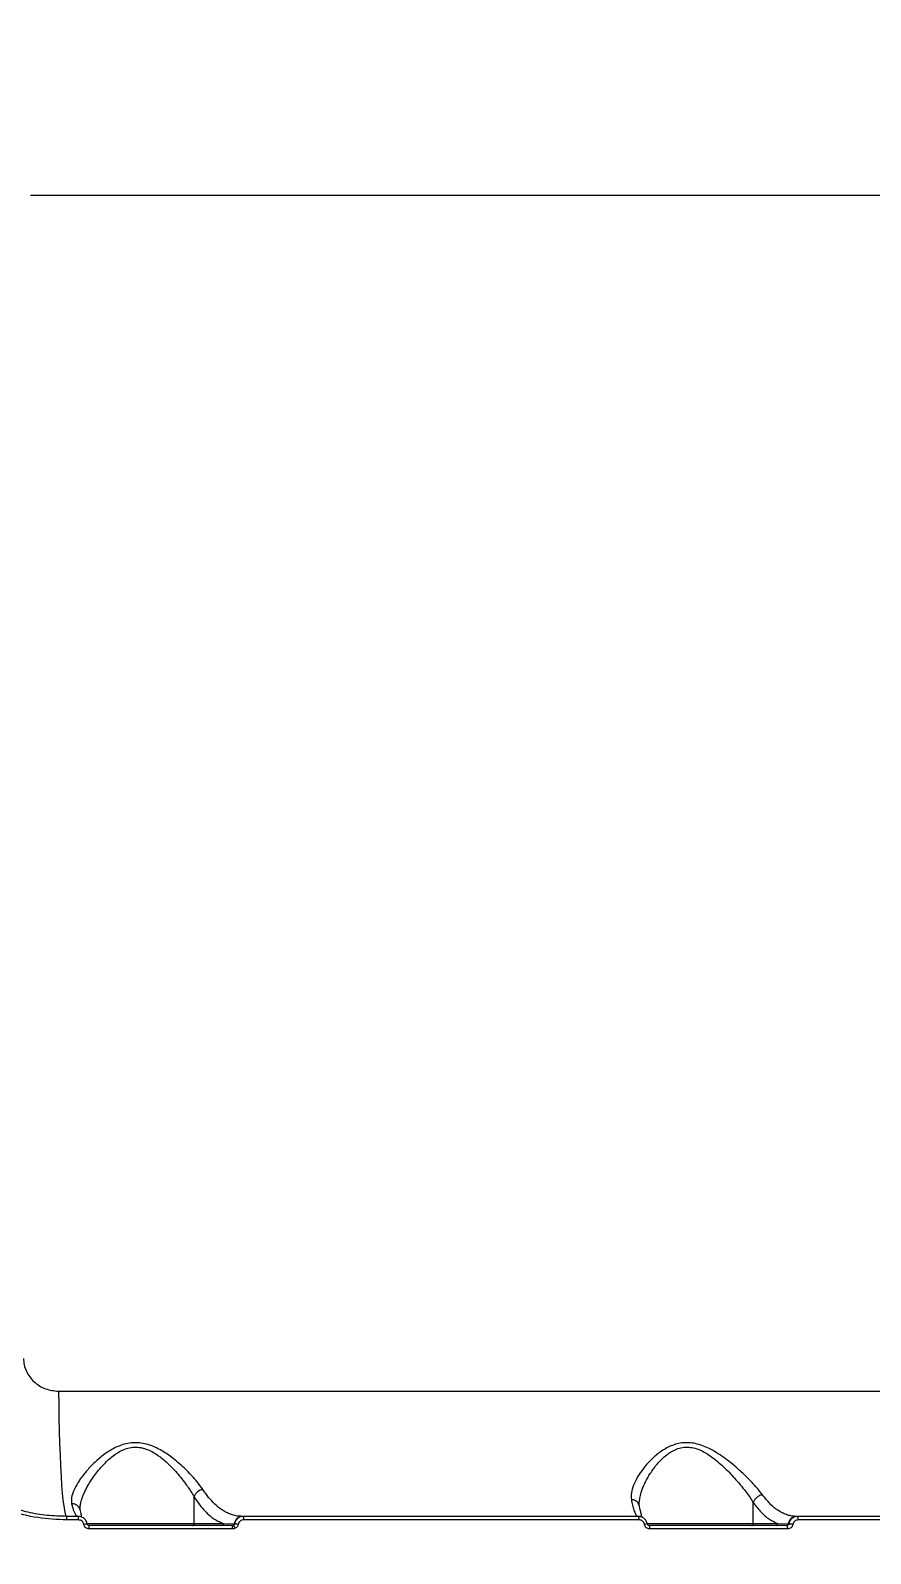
# Model space of a CAD drawing. Header units: millimetres. Extents: x -6234 to 7498, y -6127 to 5103.
# Drawn here: x 2935 to 3166.6, y -1451.7 to -1032 of the extents above; entities that cross this region are included whole.
import ezdxf

# ---------------------------------------------------------------- set-up
doc = ezdxf.new("R2010")
doc.units = ezdxf.units.MM
for name, color, linetype in [('DIKOM_ОБЪЕКТ', 7, 'Continuous'), ('DIKOM_РАЗМЕР_ЗОНА', 7, 'Continuous'), ('DIKOM_РАЗМЕР_ОБЪЕКТА', 7, 'Continuous')]:
    doc.layers.add(name, color=color, linetype=linetype)
doc.styles.add('style1', font='arial.ttf', dxfattribs={"width": 0.8})
doc.dimstyles.new('1-50', dxfattribs={"dimtxt": 300, "dimasz": 200, "dimexe": 100, "dimexo": 0, "dimgap": 100, "dimtad": 1, "dimtxsty": 'style1', "dimcen": 200, "dimclrd": 7, "dimclre": 7, "dimclrt": 7, "dimadec": 1, "dimazin": 2, "dimtfac": 1, "dimtmove": 0, "dimatfit": 2, "dimfxl": 0, "dimlwd": 25, "dimlwe": 18, "dimarcsym": 0})

# ---------------------------------------------------------------- blocks, each defined once
blk = doc.blocks.new('*D10')
at = {"layer": 'Defpoints', "color": 0, "transparency": 16777216}
for p in [(5627.97, 903.07), (-3229.39, -1461.51), (5627.97, -5097.58)]:
    blk.add_point(p, dxfattribs=at)
at = {"layer": 'DIKOM_РАЗМЕР_ОБЪЕКТА', "color": 7, "lineweight": 18, "transparency": 16777216}
for p, q in [((5627.97, 903.07), (5627.97, -5197.58)), ((-3229.39, -1461.51), (-3229.39, -5197.58))]:
    blk.add_line(p, q, dxfattribs=at)
at = {"layer": 'DIKOM_РАЗМЕР_ОБЪЕКТА', "color": 7, "lineweight": 25, "transparency": 16777216}
blk.add_line((-3029.39, -5097.58), (5427.97, -5097.58), dxfattribs=at)
at = {"layer": 'DIKOM_РАЗМЕР_ОБЪЕКТА', "color": 7, "transparency": 16777216}
for points in [[(-3029.39, -5064.25), (-3029.39, -5130.92), (-3229.39, -5097.58)], [(5427.97, -5064.25), (5427.97, -5130.92), (5627.97, -5097.58)]]:
    blk.add_solid(points, dxfattribs=at)
at = {"layer": 'DIKOM_РАЗМЕР_ОБЪЕКТА', "color": 7, "lineweight": 40, "transparency": 16777216, "insert": (1488.3, -4844.41), "char_height": 300, "attachment_point": 5, "style": 'style1'}
blk.add_mtext('8850', dxfattribs=at)
blk = doc.blocks.new('*D13')
at = {"layer": 'Defpoints', "color": 0, "transparency": 16777216}
for p in [(7498.07, 1778.2), (-5229.39, -1831.36), (7498.07, -6026.74)]:
    blk.add_point(p, dxfattribs=at)
at = {"layer": 'DIKOM_РАЗМЕР_ЗОНА', "color": 7, "lineweight": 18, "transparency": 16777216}
for p, q in [((7498.07, 1778.2), (7498.07, -6126.74)), ((-5229.39, -1831.36), (-5229.39, -6126.74))]:
    blk.add_line(p, q, dxfattribs=at)
at = {"layer": 'DIKOM_РАЗМЕР_ЗОНА', "color": 7, "lineweight": 25, "transparency": 16777216}
blk.add_line((-5029.39, -6026.74), (7298.07, -6026.74), dxfattribs=at)
at = {"layer": 'DIKOM_РАЗМЕР_ЗОНА', "color": 7, "transparency": 16777216}
for points in [[(-5029.39, -5993.4), (-5029.39, -6060.07), (-5229.39, -6026.74)], [(7298.07, -5993.4), (7298.07, -6060.07), (7498.07, -6026.74)]]:
    blk.add_solid(points, dxfattribs=at)
at = {"layer": 'DIKOM_РАЗМЕР_ЗОНА', "color": 7, "transparency": 16777216, "insert": (1560.69, -5773.56), "char_height": 300, "attachment_point": 5, "style": 'style1'}
blk.add_mtext('12750', dxfattribs=at)

msp = doc.modelspace()

# ---------------------------------------------------------------- linework, layer by layer
at = {"layer": 'DIKOM_ОБЪЕКТ', "color": 7, "linetype": 'Continuous', "lineweight": 15}
for p, q in [((3233.067, -1077.506), (2935.025, -1077.506)), ((2942.78, -1407.003), (3421.438, -1407.003)), ((2980.123, -1436.111), (2980.122, -1436.119)), ((2980.122, -1443.506), (2980.122, -1436.119)), ((3134.267, -1437.692), (3134.266, -1437.7)), ((3134.266, -1443.506), (3134.266, -1437.7)), ((2948.204, -1441.506), (2945.011, -1441.506)), ((2948.263, -1442.465), (2945.067, -1442.465)), ((2947.859, -1441.373), (2948.134, -1441.506)), ((2948.365, -1441.517), (2948.134, -1441.506)), ((2950.57, -1443.506), (2980.122, -1443.506)), ((2980.122, -1443.506), (2988.248, -1443.506)), ((2988.248, -1443.506), (2991.184, -1443.589)), ((2991.184, -1443.589), (2991.281, -1443.589)), ((2993.714, -1441.506), (2993.42, -1441.506)), ((3102.302, -1441.432), (3102.547, -1441.506)), ((3104.983, -1443.506), (3134.266, -1443.506)), ((3134.266, -1443.506), (3141.068, -1443.506)), ((3141.068, -1443.506), (3143.9, -1443.589)), ((3143.9, -1443.589), (3144.072, -1443.589)), ((3146.42, -1441.506), (3146.136, -1441.506)), ((2990.633, -1444.006), (2951.17, -1444.006)), ((2990.727, -1444.971), (2951.231, -1444.971)), ((2990.952, -1443.946), (2990.633, -1444.006)), ((3143.51, -1444.006), (3105.542, -1444.006)), ((3143.731, -1444.971), (3105.731, -1444.971))]:
    msp.add_line(p, q, dxfattribs=at)
at = {"layer": 'DIKOM_ОБЪЕКТ', "color": 7, "linetype": 'Continuous', "lineweight": 15, "flags": 128}
msp.add_lwpolyline([(2942.78, -1407.003), (2942.82, -1410.758), (2942.88, -1414.427), (2942.959, -1417.979), (2943.057, -1421.381), (2943.172, -1424.601), (2943.305, -1427.611), (2943.452, -1430.383), (2943.615, -1432.891), (2943.789, -1435.113), (2943.976, -1437.029), (2944.171, -1438.621), (2944.374, -1439.874), (2944.583, -1440.778), (2944.796, -1441.323), (2945.011, -1441.506)], dxfattribs=at)
at = {"layer": 'DIKOM_ОБЪЕКТ', "color": 7, "linetype": 'Continuous', "lineweight": 15}
for centre, radius, start, end in [((2940.826, -1442.233), 4.247, 356.85917, 9.85352), ((2944.201, -1442.233), 4.069, 356.72171, 10.2889), ((2951.625, -1453.307), 9.771, 95.64532, 101.08087), ((2987.77, -1443.528), 0.479, 272.93726, 2.65285), ((2990.688, -1443.52), 0.501, 301.83812, 352.11751), ((2993.515, -1443.849), 2.345, 92.33069, 173.63572), ((2990.395, -1454.239), 10.687, 79.89014, 85.24173), ((2991.286, -1442.234), 2.535, 354.7764, 16.70364), ((3101.395, -1442.241), 1.426, 350.96796, 31.03997), ((3110.85, -1481.284), 38.138, 98.73299, 99.93833), ((3140.59, -1443.528), 0.479, 272.93726, 2.65285), ((3143.434, -1443.537), 0.469, 272.3161, 353.64526), ((3146.231, -1443.849), 2.345, 92.33074, 173.63262), ((3143.662, -1452.02), 8.441, 79.58464, 87.21383), ((3145.412, -1442.246), 1.25, 349.87824, 36.26926), ((2947.306, -1444.736), 3.932, 356.57375, 10.70379), ((2988.117, -1444.738), 2.621, 354.89259, 16.22275), ((2987.959, -1446.391), 3.865, 24.46064, 39.24997), ((3104.327, -1444.745), 1.423, 350.85125, 31.29679), ((3142.482, -1444.748), 1.268, 349.87412, 35.83515)]:
    msp.add_arc(centre, radius, start, end, dxfattribs=at)
for points, knots in [([(2933.113, -1397.951), (2933.15, -1398.558), (2933.225, -1399.773), (2933.827, -1401.517), (2934.754, -1403.107), (2935.992, -1404.481), (2937.476, -1405.583), (2939.693, -1406.696), (2941.546, -1406.88), (2942.78, -1407.003)], [0, 0, 0, 0, 0.124871, 0.2501614, 0.3747203, 0.5000901, 0.6248904, 0.7500983, 1, 1, 1, 1]), ([(2945.067, -1442.465), (2942.379, -1442.342), (2937.001, -1442.096), (2929.147, -1440.123), (2921.688, -1437.03), (2914.827, -1432.788), (2908.702, -1427.523), (2903.513, -1421.369), (2899.268, -1414.506), (2897.408, -1409.504), (2896.478, -1407.002)], [0, 0, 0, 0, 0.1253282, 0.2508336, 0.3753368, 0.5006102, 0.6251934, 0.7503215, 0.8750615, 1, 1, 1, 1]), ([(2945.011, -1441.506), (2943.203, -1441.449), (2939.641, -1441.338), (2934.433, -1440.46), (2929.348, -1439.088), (2924.439, -1437.181), (2919.767, -1434.769), (2915.386, -1431.898), (2911.33, -1428.586), (2907.631, -1424.852), (2903.83, -1420.099), (2900.146, -1414.161), (2898.324, -1409.266), (2897.414, -1406.82)], [0, 0, 0, 0, 0.0861051, 0.1697265, 0.2508707, 0.3366075, 0.4198733, 0.5006847, 0.5854783, 0.6687209, 0.7504336, 0.8753137, 1, 1, 1, 1]), ([(2982.515, -1434.078), (2982, -1433.36), (2980.974, -1431.928), (2979.155, -1429.895), (2977.376, -1428.114), (2975.707, -1426.607), (2974.031, -1425.259), (2972.412, -1424.117), (2970.834, -1423.155), (2969.187, -1422.331), (2967.408, -1421.671), (2965.572, -1421.259), (2963.682, -1421.145), (2961.812, -1421.349), (2960.038, -1421.836), (2958.35, -1422.554), (2956.813, -1423.416), (2955.362, -1424.403), (2953.595, -1425.802), (2951.622, -1427.677), (2949.636, -1429.971), (2948.036, -1432.231), (2946.887, -1434.384), (2946.208, -1436.379), (2946.306, -1437.476), (2946.355, -1438.024)], [0, 0, 0, 0, 0.0627891, 0.1252341, 0.1667281, 0.208653, 0.2499476, 0.2820848, 0.3123879, 0.3448872, 0.3751482, 0.4070112, 0.4378211, 0.4685221, 0.5005861, 0.5307961, 0.5632507, 0.5935674, 0.6256044, 0.688062, 0.7502906, 0.8128144, 0.8748741, 0.9374746, 1, 1, 1, 1]), ([(2948.828, -1438.213), (2948.841, -1438.106), (2948.903, -1437.57), (2949.201, -1436.635), (2949.659, -1435.425), (2950.167, -1434.328), (2950.781, -1433.163), (2951.591, -1431.798), (2952.596, -1430.308), (2953.805, -1428.731), (2954.987, -1427.37), (2956.214, -1426.134), (2957.46, -1425.044), (2958.802, -1424.071), (2960.282, -1423.242), (2961.877, -1422.643), (2963.635, -1422.363), (2965.129, -1422.472), (2966.288, -1422.742), (2967.378, -1423.106), (2968.715, -1423.74), (2970.014, -1424.562), (2971.1, -1425.371), (2971.968, -1426.086), (2973.041, -1427.049), (2974.315, -1428.318), (2975.733, -1429.891), (2977.074, -1431.535), (2978.259, -1433.138), (2979.295, -1434.679), (2979.847, -1435.633), (2980.123, -1436.111)], [0, 0, 0, 0, 0.0112786, 0.0570066, 0.089286, 0.1239579, 0.1553887, 0.1913166, 0.2415627, 0.282107, 0.325674, 0.3593849, 0.3929074, 0.4287918, 0.460333, 0.4940267, 0.5280953, 0.5618779, 0.5784674, 0.5958022, 0.6274665, 0.6633675, 0.6853498, 0.7075331, 0.7306379, 0.7726071, 0.8183428, 0.8650226, 0.9123209, 0.9560899, 1, 1, 1, 1]), ([(3136.817, -1435.567), (3136.29, -1434.89), (3135.241, -1433.545), (3133.146, -1431.312), (3130.779, -1429.026), (3128.411, -1426.982), (3126.158, -1425.257), (3124.102, -1423.878), (3122.073, -1422.751), (3120.138, -1421.932), (3118.299, -1421.402), (3116.438, -1421.153), (3114.591, -1421.225), (3112.813, -1421.603), (3111.177, -1422.229), (3109.645, -1423.053), (3107.813, -1424.305), (3105.814, -1426.092), (3103.855, -1428.356), (3102.298, -1430.656), (3101.192, -1432.898), (3100.539, -1435.035), (3100.619, -1436.269), (3100.66, -1436.886)], [0, 0, 0, 0, 0.0628356, 0.1249526, 0.1874435, 0.2498359, 0.291963, 0.3340358, 0.3749138, 0.4073653, 0.4376905, 0.4692319, 0.5004061, 0.530884, 0.5632043, 0.5935061, 0.6259992, 0.6879093, 0.7501366, 0.8125814, 0.8749502, 0.9374298, 1, 1, 1, 1]), ([(3102.955, -1436.817), (3102.966, -1436.692), (3103.022, -1436.098), (3103.298, -1435.101), (3103.727, -1433.825), (3104.219, -1432.659), (3104.814, -1431.455), (3105.491, -1430.263), (3106.255, -1429.074), (3107.109, -1427.901), (3108.054, -1426.755), (3109.13, -1425.627), (3110.311, -1424.592), (3111.634, -1423.668), (3113.082, -1422.935), (3114.728, -1422.462), (3116.487, -1422.374), (3118.247, -1422.691), (3119.922, -1423.33), (3121.629, -1424.265), (3123.388, -1425.498), (3125.159, -1426.979), (3126.823, -1428.554), (3128.381, -1430.166), (3129.802, -1431.754), (3131.13, -1433.336), (3132.316, -1434.851), (3133.395, -1436.332), (3133.977, -1437.239), (3134.267, -1437.692)], [0, 0, 0, 0, 0.0121267, 0.057964, 0.0898013, 0.125228, 0.1587963, 0.1924899, 0.2261764, 0.2596638, 0.2930269, 0.3264287, 0.3624868, 0.3940306, 0.4278738, 0.4618836, 0.4956826, 0.5293107, 0.5630736, 0.5967441, 0.6396225, 0.6860249, 0.7311867, 0.7759112, 0.8228348, 0.8655435, 0.9114526, 0.9558252, 1, 1, 1, 1]), ([(2982.515, -1434.078), (2982.341, -1434.119), (2981.999, -1434.198), (2981.373, -1434.495), (2980.761, -1434.975), (2980.313, -1435.58), (2980.179, -1435.953), (2980.123, -1436.111)], [0, 0, 0, 0, 0.1624948, 0.3208318, 0.6058195, 0.8337053, 1, 1, 1, 1]), ([(2993.42, -1441.506), (2993.062, -1441.493), (2992.257, -1441.464), (2991.08, -1441.221), (2989.872, -1440.81), (2988.775, -1440.285), (2987.418, -1439.453), (2985.869, -1438.201), (2984.12, -1436.36), (2983.048, -1434.836), (2982.515, -1434.078)], [0, 0, 0, 0, 0.0930062, 0.2094308, 0.3069228, 0.4104595, 0.5005798, 0.6719878, 0.8369098, 1, 1, 1, 1]), ([(2946.355, -1438.024), (2946.44, -1438.355), (2946.619, -1439.053), (2946.91, -1439.929), (2947.265, -1440.775), (2947.527, -1441.099), (2947.678, -1441.286)], [0, 0, 0, 0, 0.2012617, 0.4238962, 0.667896, 1, 1, 1, 1]), ([(2948.68, -1439.62), (2948.594, -1439.392), (2948.45, -1439.007), (2948.022, -1438.571), (2947.552, -1438.263), (2946.98, -1438.055), (2946.564, -1438.034), (2946.355, -1438.024)], [0, 0, 0, 0, 0.2484355, 0.4202187, 0.6070534, 0.8028504, 1, 1, 1, 1]), ([(2948.716, -1439.625), (2948.688, -1439.441), (2948.626, -1439.039), (2948.748, -1438.485), (2948.814, -1438.184)], [0, 0, 0, 0, 0.4567965, 1, 1, 1, 1]), ([(2948.719, -1439.381), (2948.713, -1439.31), (2948.68, -1438.955), (2948.763, -1438.542), (2948.828, -1438.213)], [0, 0, 0, 0, 0.2022626, 1, 1, 1, 1]), ([(2980.122, -1436.119), (2980.744, -1437.04), (2981.988, -1438.881), (2984.006, -1440.974), (2986.093, -1442.597), (2987.532, -1443.204), (2988.248, -1443.506)], [0, 0, 0, 0, 0.2505976, 0.5007895, 0.7514463, 1, 1, 1, 1]), ([(3100.66, -1436.886), (3100.711, -1437.149), (3100.819, -1437.692), (3100.989, -1438.437), (3101.172, -1439.146), (3101.37, -1439.796), (3101.579, -1440.364), (3101.809, -1440.858), (3102.05, -1441.238), (3102.22, -1441.369), (3102.302, -1441.432)], [0, 0, 0, 0, 0.1019808, 0.210318, 0.3250095, 0.4460699, 0.5734959, 0.7024583, 0.8572863, 1, 1, 1, 1]), ([(3102.848, -1438.477), (3102.768, -1438.256), (3102.634, -1437.888), (3102.235, -1437.465), (3101.798, -1437.163), (3101.26, -1436.946), (3100.86, -1436.906), (3100.66, -1436.886)], [0, 0, 0, 0, 0.2551028, 0.4246785, 0.6093254, 0.8034725, 1, 1, 1, 1]), ([(3102.881, -1438.495), (3102.848, -1438.258), (3102.777, -1437.741), (3102.889, -1437.089), (3102.95, -1436.736)], [0, 0, 0, 0, 0.4583106, 1, 1, 1, 1]), ([(3102.86, -1438.027), (3102.855, -1437.959), (3102.825, -1437.583), (3102.896, -1437.162), (3102.955, -1436.817)], [0, 0, 0, 0, 0.1788202, 1, 1, 1, 1]), ([(3103.387, -1441.384), (3103.403, -1441.374), (3103.486, -1441.324), (3103.402, -1440.951), (3103.189, -1440.056), (3102.969, -1438.992), (3102.851, -1438.426)], [0, 0, 0, 0, 0.0659449, 0.3313838, 0.6439621, 1, 1, 1, 1]), ([(3134.266, -1437.7), (3134.976, -1438.625), (3136.396, -1440.474), (3138.689, -1442.427), (3140.276, -1443.147), (3141.068, -1443.506)], [0, 0, 0, 0, 0.3340173, 0.6676637, 1, 1, 1, 1]), ([(3136.817, -1435.567), (3136.635, -1435.597), (3136.274, -1435.657), (3135.753, -1435.882), (3135.297, -1436.176), (3134.837, -1436.596), (3134.459, -1437.112), (3134.324, -1437.521), (3134.267, -1437.692)], [0, 0, 0, 0, 0.16117078, 0.31934303, 0.46918754, 0.60660651, 0.83467963, 1, 1, 1, 1]), ([(3146.136, -1441.506), (3145.728, -1441.488), (3144.912, -1441.451), (3143.693, -1441.155), (3142.486, -1440.686), (3140.849, -1439.773), (3138.914, -1438.23), (3137.484, -1436.413), (3136.817, -1435.567)], [0, 0, 0, 0, 0.1251874, 0.2503703, 0.3755461, 0.5003187, 0.7671165, 1, 1, 1, 1]), ([(2950.668, -1443.589), (2950.605, -1443.347), (2950.503, -1442.951), (2950.183, -1442.456), (2949.824, -1442.077), (2949.387, -1441.786), (2948.845, -1441.559), (2948.445, -1441.526), (2948.204, -1441.506)], [0, 0, 0, 0, 0.2128304, 0.3471939, 0.4999533, 0.657782, 0.7938237, 1, 1, 1, 1]), ([(2949.747, -1443.718), (2949.7, -1443.548), (2949.605, -1443.207), (2949.251, -1442.8), (2948.791, -1442.52), (2948.439, -1442.483), (2948.263, -1442.465)], [0, 0, 0, 0, 0.2500123, 0.4999888, 0.7497378, 1, 1, 1, 1]), ([(2949.06, -1441.458), (2949.07, -1441.349), (2949.09, -1441.109), (2948.832, -1440.122), (2948.69, -1439.581)], [0, 0, 0, 0, 0.4525299, 1, 1, 1, 1]), ([(2951.231, -1444.971), (2951.055, -1444.953), (2950.704, -1444.917), (2950.243, -1444.637), (2949.89, -1444.23), (2949.795, -1443.889), (2949.747, -1443.718)], [0, 0, 0, 0, 0.2502432, 0.5000177, 0.7500114, 1, 1, 1, 1]), ([(2951.181, -1444.022), (2951.119, -1444.015), (2950.996, -1444.002), (2950.836, -1443.904), (2950.714, -1443.761), (2950.681, -1443.643), (2950.664, -1443.583)], [0, 0, 0, 0, 0.2506475, 0.5010797, 0.7510386, 1, 1, 1, 1]), ([(2979.668, -1444.006), (2979.728, -1443.998), (2979.846, -1443.983), (2979.996, -1443.868), (2980.101, -1443.702), (2980.115, -1443.571), (2980.122, -1443.506)], [0, 0, 0, 0, 0.2500051, 0.4999878, 0.750027, 1, 1, 1, 1]), ([(2991.281, -1443.589), (2991.27, -1443.629), (2991.246, -1443.713), (2991.166, -1443.812), (2991.067, -1443.893), (2990.992, -1443.927), (2990.952, -1443.946)], [0, 0, 0, 0, 0.2378908, 0.4998116, 0.7320632, 1, 1, 1, 1]), ([(2993.714, -1441.506), (2993.426, -1441.535), (2992.85, -1441.593), (2992.087, -1442.057), (2991.506, -1442.737), (2991.354, -1443.311), (2991.281, -1443.589)], [0, 0, 0, 0, 0.2500904, 0.499959, 0.7568864, 1, 1, 1, 1]), ([(2992.27, -1443.718), (2992.244, -1443.831), (2992.192, -1444.056), (2992.012, -1444.355), (2991.776, -1444.613), (2991.578, -1444.731), (2991.478, -1444.791)], [0, 0, 0, 0, 0.2488005, 0.4995677, 0.7480131, 1, 1, 1, 1]), ([(2993.811, -1442.465), (2993.631, -1442.482), (2993.271, -1442.516), (2992.792, -1442.786), (2992.417, -1443.193), (2992.319, -1443.543), (2992.27, -1443.718)], [0, 0, 0, 0, 0.2501653, 0.5001239, 0.7500471, 1, 1, 1, 1]), ([(3102.617, -1441.506), (3090.582, -1441.506), (3066.517, -1441.506), (3030.194, -1441.506), (3005.876, -1441.506), (2993.714, -1441.506)], [0, 0, 0, 0, 0.3333841, 0.6666155, 1, 1, 1, 1]), ([(3102.804, -1442.465), (3090.76, -1442.465), (3066.673, -1442.465), (3030.32, -1442.465), (3005.981, -1442.465), (2993.811, -1442.465)], [0, 0, 0, 0, 0.333333, 0.6666672, 1, 1, 1, 1]), ([(3105.06, -1443.589), (3104.983, -1443.306), (3104.827, -1442.739), (3104.255, -1442.074), (3103.502, -1441.602), (3102.923, -1441.539), (3102.617, -1441.506)], [0, 0, 0, 0, 0.2492501, 0.4999622, 0.7361258, 1, 1, 1, 1]), ([(3104.268, -1443.718), (3104.221, -1443.548), (3104.127, -1443.207), (3103.778, -1442.799), (3103.323, -1442.52), (3102.977, -1442.483), (3102.804, -1442.465)], [0, 0, 0, 0, 0.2500221, 0.4999964, 0.7497288, 1, 1, 1, 1]), ([(3105.731, -1444.971), (3105.558, -1444.953), (3105.212, -1444.917), (3104.758, -1444.638), (3104.409, -1444.23), (3104.315, -1443.889), (3104.268, -1443.718)], [0, 0, 0, 0, 0.2502999, 0.5000171, 0.7499934, 1, 1, 1, 1]), ([(3105.576, -1444.022), (3105.517, -1444.018), (3105.399, -1444.01), (3105.237, -1443.916), (3105.111, -1443.772), (3105.077, -1443.65), (3105.059, -1443.588)], [0, 0, 0, 0, 0.2500327, 0.4997063, 0.7495607, 1, 1, 1, 1]), ([(3105.542, -1444.006), (3105.483, -1443.999), (3105.371, -1443.987), (3105.223, -1443.894), (3105.108, -1443.76), (3105.076, -1443.646), (3105.06, -1443.589)], [0, 0, 0, 0, 0.2673988, 0.5001988, 0.7524058, 1, 1, 1, 1]), ([(3133.813, -1444.006), (3133.872, -1443.998), (3133.991, -1443.983), (3134.141, -1443.868), (3134.246, -1443.702), (3134.259, -1443.571), (3134.266, -1443.506)], [0, 0, 0, 0, 0.249908, 0.4999295, 0.749936, 1, 1, 1, 1]), ([(3144.072, -1443.589), (3144.066, -1443.618), (3144.053, -1443.678), (3144.01, -1443.761), (3143.949, -1443.838), (3143.854, -1443.916), (3143.707, -1443.989), (3143.581, -1444), (3143.51, -1444.006)], [0, 0, 0, 0, 0.1170217, 0.2386179, 0.3661632, 0.5010617, 0.7198479, 1, 1, 1, 1]), ([(3145.188, -1443.718), (3145.143, -1443.89), (3145.054, -1444.235), (3144.704, -1444.642), (3144.25, -1444.919), (3143.904, -1444.954), (3143.731, -1444.971)], [0, 0, 0, 0, 0.2500459, 0.4999972, 0.7499555, 1, 1, 1, 1]), ([(3146.42, -1441.506), (3146.112, -1441.541), (3145.553, -1441.606), (3144.827, -1442.083), (3144.287, -1442.741), (3144.143, -1443.31), (3144.072, -1443.589)], [0, 0, 0, 0, 0.2745941, 0.4999089, 0.7551485, 1, 1, 1, 1]), ([(3146.643, -1442.465), (3146.47, -1442.483), (3146.124, -1442.518), (3145.67, -1442.794), (3145.322, -1443.202), (3145.233, -1443.546), (3145.188, -1443.718)], [0, 0, 0, 0, 0.2500221, 0.4999997, 0.749925, 1, 1, 1, 1]), ([(3252.924, -1441.506), (3241.212, -1441.506), (3217.794, -1441.506), (3182.271, -1441.506), (3158.372, -1441.506), (3146.42, -1441.506)], [0, 0, 0, 0, 0.3333848, 0.6666153, 1, 1, 1, 1]), ([(3253.234, -1442.465), (3241.515, -1442.465), (3218.075, -1442.465), (3182.523, -1442.465), (3158.603, -1442.465), (3146.643, -1442.465)], [0, 0, 0, 0, 0.3333343, 0.666667, 1, 1, 1, 1]), ([(2951.17, -1444.006), (2951.12, -1444.002), (2951.039, -1443.995), (2950.929, -1443.949), (2950.849, -1443.899), (2950.808, -1443.853), (2950.791, -1443.834)], [0, 0, 0, 0, 0.3441372, 0.567557, 0.8249554, 1, 1, 1, 1]), ([(2991.478, -1444.791), (2991.359, -1444.843), (2991.119, -1444.949), (2990.858, -1444.964), (2990.727, -1444.971)], [0, 0, 0, 0, 0.4977424, 1, 1, 1, 1])]:
    msp.add_open_spline(points, degree=3, knots=knots, dxfattribs=at)

# ---------------------------------------------------------------- dimensions: what is measured, and where the dimension line sits
at = {"layer": 'DIKOM_РАЗМЕР_ЗОНА'}
dim = msp.add_linear_dim(base=(7498.074, -6026.735), p1=(-5229.391, -1831.362), p2=(7498.074, 1778.201), text='12750', dimstyle='1-50', dxfattribs=at)
dim.commit()
dim.dimension.update_dxf_attribs({"geometry": '*D13', "text_midpoint": (1560.691, -6026.735), "dimtype": 160})
at = {"layer": 'DIKOM_РАЗМЕР_ОБЪЕКТА', "lineweight": 40}
dim = msp.add_linear_dim(base=(5627.969, -5097.582), p1=(-3229.391, -1461.506), p2=(5627.969, 903.069), text='8850', dimstyle='1-50', dxfattribs=at)
dim.commit()
dim.dimension.update_dxf_attribs({"geometry": '*D10', "text_midpoint": (1488.304, -5097.582), "dimtype": 160})

doc.saveas('drawing.dxf')
